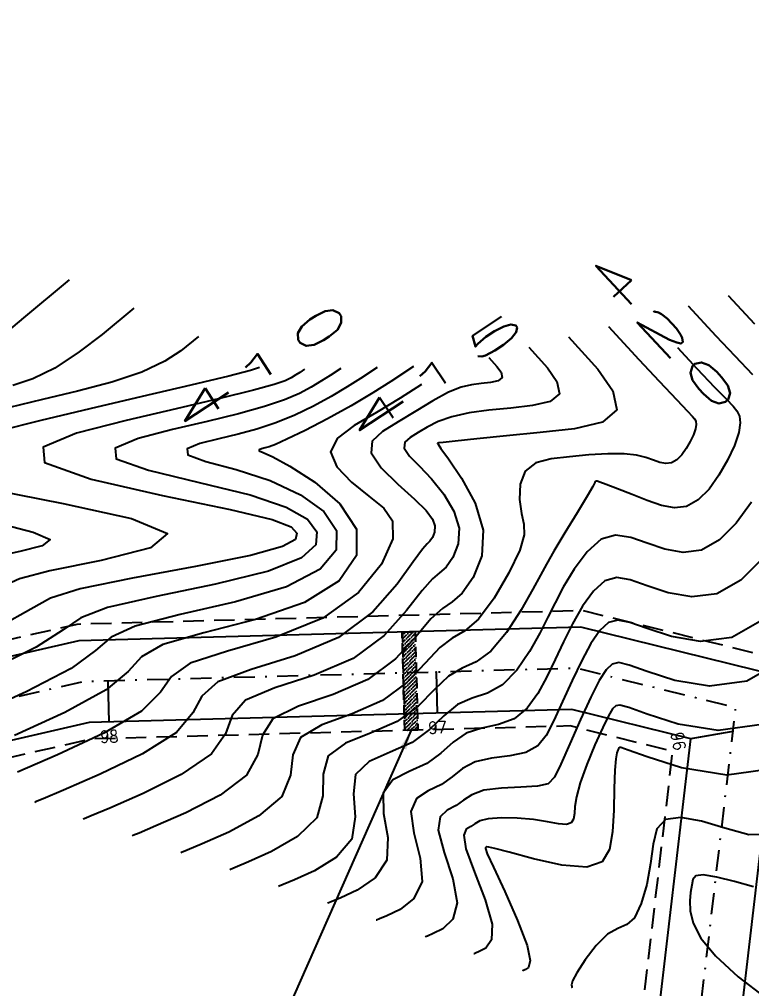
# Model space of a CAD drawing. Header units: millimetres. Extents: x 276147 to 291056, y 9594849 to 9609891.
# Drawn here: x 285196 to 285240.5, y 9596525.6 to 9596584.6 of the extents above; entities that cross this region are included whole.
import ezdxf
from ezdxf.enums import TextEntityAlignment as Align

# ---------------------------------------------------------------- set-up
doc = ezdxf.new("R2010")
doc.units = ezdxf.units.MM
doc.header["$LTSCALE"] = 10
for name, pattern in [('CONTINUO', [0]), ('DASHDOTX2', [50.8, 25.4, -12.7, 0, -12.7]), ('HIDDEN', [0.375, 0.25, -0.125])]:
    doc.linetypes.add(name, pattern=pattern)
for name, color, linetype in [('Curvas mestras', 30, 'Continuous'), ('Curvas simples', 9, 'Continuous'), ('Curvas texto', 2, 'Continuous'), ('TG', 7, 'CONTINUO'), ('Top_malha_coord', 8, 'Continuous')]:
    doc.layers.add(name, color=color, linetype=linetype)
doc.styles.add('r80', font='romans.shx')
doc.styles.add('ROMAND', font='romand', dxfattribs={"height": 0.2})
doc.styles.add('SIMPLEX', font='simplex', dxfattribs={"height": 0.2})
doc.dimstyles.new('cadnorma_dim1', dxfattribs={"dimscale": 0, "dimtxt": 2, "dimasz": 1.199999999999999, "dimexe": 1, "dimexo": 2.5, "dimgap": 0.6, "dimtad": 1, "dimzin": 4, "dimdsep": 46, "dimtxsty": 'r80', "dimblk": 'ARCHTICK', "dimblk1": 'ARCHTICK', "dimblk2": 'ARCHTICK', "dimcen": -1, "dimdle": 1, "dimclrd": 1, "dimclre": 1, "dimclrt": 2, "dimaunit": 1, "dimazin": 0, "dimtfac": 1, "dimtix": 1, "dimtmove": 2, "dimatfit": 0, "dimfxl": 1, "dimarcsym": 0})

# ---------------------------------------------------------------- blocks, each defined once
blk = doc.blocks.new('_ArchTick')
at = {"color": 0, "linetype": 'ByBlock', "const_width": 0.15}
blk.add_lwpolyline([(-0.5, -0.5), (0.5, 0.5)], dxfattribs=at)

msp = doc.modelspace()

# ---------------------------------------------------------------- hatches: boundary and pattern name
at = {"layer": 'Top_malha_coord'}
h = msp.add_hatch(dxfattribs=at)
h.set_pattern_fill('ANSI36', scale=0.05)
h.set_pattern_definition([(45, (0, 0), (0.08418990113502337, 0.3086963041617522), [0.396875, -0.079375, 0, -0.079375])])
h.paths.add_polyline_path([(285220.2219316576, 9596541.358451014), (285219.4222270112, 9596541.336714443), (285219.2592027239, 9596547.334499292), (285220.0589073703, 9596547.356235866)])

# ---------------------------------------------------------------- linework, layer by layer
at = {"color": 8, "linetype": 'HIDDEN', "ltscale": 0.5, "elevation": 160.1796621240507, "flags": 128}
for points in [[(285284.4066639607, 9596526.482070172), (285270.5826698519, 9596522.259217547), (285252.1874144828, 9596516.639969464), (285244.6637616719, 9596517.652206672), (285240.8799137478, 9596523.684238628), (285243.4126827257, 9596545.38090043), (285230.2537774265, 9596548.6337094), (285199.4507043695, 9596547.796458796), (285180.1765932365, 9596543.374876408), (285162.1225250977, 9596545.187320657), (285157.7266263914, 9596549.70200622), (285161.5581282348, 9596557.913740786), (285153.2551091654, 9596579.718767166), (285130.9623938378, 9596584.62452904), (285110.0950859511, 9596578.108072596), (285097.2086925445, 9596562.038380977), (285064.8856910209, 9596538.509236362), (285052.1738307181, 9596523.014541393), (285036.6182420748, 9596511.097859764), (285028.5252062663, 9596504.898021668), (285022.1250464947, 9596498.753929328), (285006.5727289441, 9596498.09449322)], [(285284.4066639615, 9596519.162755683), (285272.627692194, 9596515.564601533), (285252.7697705843, 9596509.498548863), (285240.4778465066, 9596511.152312424), (285233.6416384185, 9596522.050273048), (285235.7446760184, 9596540.065692516), (285229.4952845325, 9596541.610507693), (285200.3370794597, 9596540.817965832), (285180.6212545474, 9596536.295051988), (285158.8861235605, 9596538.477037383), (285149.3394452614, 9596548.281687943), (285153.9625866556, 9596558.190076753), (285148.0586175055, 9596573.694822913), (285131.2740132702, 9596577.388463207), (285114.2201054307, 9596572.0628578), (285102.0845496327, 9596556.929481603), (285069.7294436952, 9596533.37696696), (285057.0727241201, 9596517.949483927), (285040.8751770524, 9596505.54101672), (285033.0916450059, 9596499.578280406), (285025.0644761262, 9596491.872274842), (285006.5727289441, 9596491.088203546)]]:
    msp.add_lwpolyline(points, dxfattribs=at)
at = {"linetype": 'Continuous'}
for p in [(285221.3263911263, 9596544.8897637, 160.1796621240507), (285221.3263911263, 9596544.8897637, 160.1796621240507), (285201.3337751293, 9596544.346349416, 160.1796621240507), (285201.3337751293, 9596544.346349416, 160.1796621240507), (285239.4102689857, 9596541.280629087, 160.1796621240507), (285239.4102689857, 9596541.280629087, 160.1796621240507)]:
    msp.add_point(p, dxfattribs=at)
at = {"layer": 'Curvas mestras', "linetype": 'CONTINUO'}
for points in [[(285236.0292605212, 9596564.648010103, -36.36650743675682), (285237.2209882819, 9596563.373249523, -36.3008127336766), (285238.2970703724, 9596562.23803364, -36.24201217476775), (285239.0134715252, 9596561.504564242, -36.2035964773645), (285239.4233977218, 9596561.082416268, -36.1815344799802), (285239.6543650039, 9596560.793006944, -36.16741452409451), (285239.8049966307, 9596560.477619404, -36.15405591568242), (285239.8583457, 9596560.056986444, -36.13920134314368), (285239.7685735196, 9596559.471703757, -36.12182434167744), (285239.5038272451, 9596558.689594023, -36.1015098973553), (285239.0881984223, 9596557.787388813, -36.08028881318432), (285238.5597684459, 9596556.869047647, -36.0608032952555), (285237.9530091571, 9596556.035417788, -36.04566602050591), (285237.2879682061, 9596555.374907352, -36.03737159483399), (285236.5810866906, 9596554.972813183, -36.03838506733564), (285235.8421144824, 9596554.883816704, -36.05030257158478), (285235.0540345654, 9596555.040146686, -36.07124491352852), (285234.1931396917, 9596555.343414476, -36.09846389796849), (285233.2638998444, 9596555.701163948, -36.12884011372489), (285232.3834979216, 9596556.044665016, -36.15776907329246), (285231.6972980398, 9596556.311116096, -36.18027486183246), (285231.3076745526, 9596556.455955064, -36.19284220909731), (285231.1450547505, 9596556.507575592, -36.19779811703165), (285231.0968821545, 9596556.512609804, -36.19893007891051), (285231.0697915082, 9596556.50915914, -36.19936081082824), (285231.0472004184, 9596556.501198327, -36.19955342812728), (285231.0317217108, 9596556.484170418, -36.19930615593012), (285231.0067157693, 9596556.42644224, -36.19791642765313), (285230.8785321764, 9596556.188059807, -36.19267800906937), (285230.5342700724, 9596555.601992916, -36.18038383402427), (285229.9138863362, 9596554.581342813, -36.15939160916287), (285229.1687828313, 9596553.359749464, -36.13431827418071), (285228.5032201676, 9596552.250988288, -36.11134565199291), (285228.0548533765, 9596551.464922028, -36.09458747811414), (285227.6949131744, 9596550.79576284, -36.07988517821332), (285227.2280217068, 9596549.93381322, -36.06101224894201), (285226.5121630252, 9596548.682990367, -36.03439404794745), (285225.6187518256, 9596547.301674372, -36.00706384927297), (285224.6725617061, 9596546.16185805, -35.98870678301), (285223.7734000109, 9596545.51478961, -35.98555247785089), (285222.9212020494, 9596545.128730914, -35.9900084359947), (285222.0909368618, 9596544.651193237, -35.99102646243091), (285221.2386844222, 9596543.831141395, -35.98126205042035), (285220.2449814045, 9596542.823341364, -35.96818476248563), (285218.9714754187, 9596541.88401365, -35.96296788224981), (285217.3785623127, 9596541.185955493, -35.97206877651888), (285215.8216309341, 9596540.568290973, -35.98308179722199), (285214.75481538, 9596539.78672491, -35.97888557045053), (285214.4482248136, 9596538.671507336, -35.94849552437928), (285214.4358596926, 9596537.351078244, -35.90547477107293), (285214.0676945507, 9596536.02842585, -35.86952334313219), (285212.8999828332, 9596534.879235543, -35.85530583376794), (285211.3141066645, 9596533.969994344, -35.85734524248664), (285209.8977280821, 9596533.339886434, -35.86512910949796), (285209.098502531, 9596533.003883047, -35.87016197750609), (285208.8040510633, 9596532.880091643, -35.87201616863286), (285208.7619871407, 9596532.862407723, -35.87228106028897)], [(285210.578462744, 9596563.441043494, -46.84522615643482), (285210.0210511699, 9596563.253206892, -46.85026020984196), (285208.7008045421, 9596562.903383864, -46.86529898238632), (285206.3954664437, 9596562.354408504, -46.89358607135045), (285203.4263999365, 9596561.66717661, -46.93066605602189), (285200.2508691997, 9596560.92709866, -46.97015881156812), (285197.2695500503, 9596560.210736897, -47.00653019788705), (285194.6567508596, 9596559.55926261, -47.03763035803831)], [(285220.4412187651, 9596562.403496033, -41.60955556927047), (285219.142719338, 9596561.5692172, -41.6082827296018), (285217.7121529372, 9596560.695841022, -41.60837977143501), (285216.3515754671, 9596559.89387718, -41.60941198598857), (285215.3245327546, 9596559.122491883, -41.60475098821598), (285214.9099421136, 9596558.303017743, -41.58622006766063), (285215.2798228262, 9596557.387410544, -41.54879182661216), (285216.1785960452, 9596556.450117728, -41.50003620635515), (285217.2437848894, 9596555.596208906, -41.45067242780032), (285218.1453512056, 9596554.87223848, -41.40885107309123), (285218.6830157045, 9596554.090680923, -41.37244746580518), (285218.6889338173, 9596553.005492501, -41.33676827288264), (285218.0170584461, 9596551.470660454, -41.29996050972522), (285216.6085143334, 9596549.74027996, -41.27153242475151), (285214.4262216979, 9596548.168480176, -41.26383275314265), (285211.5626345554, 9596547.016434364, -41.28356396380377), (285208.6283541244, 9596546.1735002, -41.31484348032654), (285206.3635164388, 9596545.436087452, -41.33614270141379), (285205.2266921698, 9596544.626406973, -41.33243052262378), (285204.5501915771, 9596543.669890856, -41.3146663622142), (285203.3847575661, 9596542.517775288, -41.30030727354141), (285201.0911594316, 9596541.173235064, -41.30228894020229), (285198.2702800322, 9596539.847199446, -41.31546140458931), (285195.833026616, 9596538.802535327, -41.33015334730997)], [(285194.38506509, 9596555.97985236, -46.92579084532598), (285198.6241740746, 9596555.1469332, -46.81340293309449), (285202.7783138389, 9596554.2416234, -46.70034849785998), (285204.9664622276, 9596553.32490828, -46.6263848092317), (285203.933125106, 9596552.455699796, -46.61864460762854), (285200.9249244326, 9596551.684622396, -46.65376263289043), (285197.8140091953, 9596551.060231157, -46.69574924648304), (285195.9582834389, 9596550.57383532, -46.71706166609918), (285194.6586644513, 9596549.98776981, -46.72394496950118)], [(285241.1784921482, 9596541.69140662, -30.50719152573993), (285238.5105941911, 9596541.334773408, -30.54905932364318), (285236.0706437945, 9596541.723855166, -30.61078763249361), (285234.1806337676, 9596542.331703547, -30.66864540366487), (285233.0606268869, 9596542.729154184, -30.70415195900978), (285232.5229538072, 9596542.878181543, -30.71982844042623), (285232.2780141503, 9596542.838544052, -30.72344638060577), (285232.0760069272, 9596542.645337468, -30.72117022800057), (285231.8263446829, 9596542.235001873, -30.71273561045791), (285231.4782383464, 9596541.519312657, -30.69627102624191), (285231.0094775391, 9596540.464977913, -30.67113137882234), (285230.512168665, 9596539.258443383, -30.64157737893083), (285230.1069958255, 9596538.141089508, -30.61309622772069), (285229.8815011832, 9596537.300151274, -30.59006611935592), (285229.7906612012, 9596536.706305956, -30.57242996463583), (285229.7563113976, 9596536.276083393, -30.5590215821544), (285229.7027337466, 9596535.943956733, -30.54921366300232), (285229.5639909903, 9596535.71615138, -30.54453380361929), (285229.2765923192, 9596535.616833063, -30.54704837515283), (285228.7908747171, 9596535.654578596, -30.55803534495908), (285228.112480325, 9596535.775601232, -30.5756189239587), (285227.2608810883, 9596535.910530308, -30.5971350426812), (285226.2795896426, 9596535.999619668, -30.61975243276947), (285225.3083024102, 9596536.02163704, -30.63997112956395), (285224.5107605086, 9596535.964977654, -30.65412398709714), (285224.0004809427, 9596535.828235613, -30.65988624325519), (285223.690094251, 9596535.65079362, -30.66030224234828), (285223.4420078577, 9596535.482233262, -30.65975869251679), (285223.1723512489, 9596535.32071836, -30.65987900583105), (285223.0121401412, 9596534.958736723, -30.65123328813616), (285223.1461153187, 9596534.137361364, -30.62162838663471), (285223.669757455, 9596532.716606703, -30.56456049330563), (285224.3215288081, 9596531.032265628, -30.49628315985001), (285224.7506315336, 9596529.539075416, -30.43873938001025), (285224.708806235, 9596528.585236028, -30.4083227273918), (285224.3579332946, 9596528.092788247, -30.39922904767127), (285223.962430548, 9596527.877237543, -30.40010485148787), (285223.730433964, 9596527.779703233, -30.40156576476557), (285223.6449610664, 9596527.743769962, -30.40210401915511), (285223.6327505082, 9596527.738636207, -30.40218090157987)]]:
    msp.add_polyline3d(points, dxfattribs=at)
at = {"layer": 'Curvas simples', "linetype": 'CONTINUO'}
for points in [[(285198.9813506637, 9596568.769653017, -50.2548485195407), (285196.1961682093, 9596566.457159244, -50.23497930224085), (285194.3698178959, 9596564.940770116, -50.22195033830621)], [(285239.1117951396, 9596567.810664507, -34.40679032969319), (285240.7161850706, 9596566.085316552, -34.31804678143499)], [(285236.6852317846, 9596567.182188684, -35.43564380475118), (285238.3727232957, 9596565.366663327, -35.34227709905508), (285239.5265421265, 9596564.137457084, -35.2788361279786), (285240.6045170681, 9596563.013034256, -35.22035124894728)], [(285202.9212255325, 9596567.041938724, -49.11840778312444), (285200.990274706, 9596565.451781653, -49.1050612340009), (285199.5869099626, 9596564.378239693, -49.0980530351776), (285198.1119008012, 9596563.4023419, -49.09568268523115), (285196.7651139815, 9596562.739158787, -49.10098575937126), (285195.5623515568, 9596562.333168456, -49.111825664379)], [(285231.8321030772, 9596565.925238032, -37.49335082780135), (285233.6857987462, 9596563.92935688, -37.39073775437692), (285234.9154344349, 9596562.609040968, -37.32278930683651), (285235.9896226771, 9596561.463033024, -37.26367312072807), (285236.6427705831, 9596560.777091473, -37.22808457605106), (285236.9504801201, 9596560.454573948, -37.21133921012779), (285237.0736527199, 9596560.303236917, -37.20390755196831), (285237.1428611454, 9596560.158330075, -37.19776985796898), (285237.1673734738, 9596559.96506612, -37.19094476694272), (285237.1261271195, 9596559.69615199, -37.18296071755731), (285237.0044864528, 9596559.336804172, -37.17362706028189), (285236.8135216689, 9596558.922277236, -37.16387682917093), (285236.5707299242, 9596558.500337297, -37.15492403492362), (285236.2919483586, 9596558.117318008, -37.14796907096434), (285235.9863890839, 9596557.813840216, -37.14415811610206), (285235.6616061985, 9596557.629094297, -37.1446237571331), (285235.3220775361, 9596557.588204324, -37.1500993948689), (285234.95998687, 9596557.660031043, -37.15972153117446), (285234.5644407112, 9596557.799369892, -37.17222753507349), (285234.1139941652, 9596557.961651687, -37.18658740070214), (285233.5449927236, 9596558.104848772, -37.20270170297272), (285232.7832334683, 9596558.18756686, -37.22070351670528), (285231.7860077846, 9596558.181076018, -37.24050870912879), (285230.6365972605, 9596558.107299684, -37.26116392670929), (285229.4497797764, 9596558.000821624, -37.28149843765686), (285228.3381650665, 9596557.870309113, -37.29953577779496), (285227.4056862778, 9596557.620765334, -37.31007669880319), (285226.7541093997, 9596557.131272964, -37.30711606915838), (285226.4492197422, 9596556.337435907, -37.28722315528694), (285226.4128878749, 9596555.400935037, -37.25726439329128), (285226.5310076839, 9596554.53997145, -37.22668050435868), (285226.6807734811, 9596553.888335928, -37.20232081084077), (285226.7045913102, 9596553.242191983, -37.18066929667521), (285226.4361706473, 9596552.313295817, -37.15561858514821), (285225.7718942979, 9596550.930990553, -37.12365641243787), (285224.8588344107, 9596549.394976167, -37.09165134219484), (285223.9067404655, 9596548.122540582, -37.06906700381342), (285223.074934339, 9596547.395064963, -37.06192577923912), (285222.3210304972, 9596546.950305546, -37.06248506632664), (285221.5522187998, 9596546.390110813, -37.05956092287352), (285220.6701021233, 9596545.432218732, -37.04587912468969), (285219.5539303867, 9596544.257913284, -37.02980402859657), (285218.0773685312, 9596543.164369928, -37.02360973480653), (285216.2198045266, 9596542.35900352, -37.03450675026079), (285214.3835284943, 9596541.690202428, -37.04945153076233), (285213.0765555914, 9596540.91659742, -37.05033699664318), (285212.6039180843, 9596539.862487065, -37.02528252152524), (285212.4587266704, 9596538.614841163, -36.98731309026744), (285211.9311071528, 9596537.326295337, -36.95568011610567), (285210.5382181516, 9596536.138035048, -36.94470244194645), (285208.7053415374, 9596535.145435167, -36.94896846430174), (285207.0847879894, 9596534.432416413, -36.95813395952837), (285206.1721166422, 9596534.048718013, -36.96388117936704), (285205.8358694635, 9596533.907356182, -36.96599859706157), (285205.7878338665, 9596533.887161633, -36.96630109098304)], [(285206.8611004034, 9596565.314225428, -47.98196707942088), (285205.7843692259, 9596564.44641307, -47.97514370144607), (285204.8039810663, 9596563.815723293, -47.97415661249806), (285203.4063531727, 9596563.152863383, -47.98049084006606), (285201.580289713, 9596562.546783647, -47.99728592540168), (285199.4943762464, 9596562.00017253, -48.02124585010142), (285197.3621359275, 9596561.494150538, -48.04746578019376), (285195.3478134655, 9596561.007997913, -48.07196977329704)], [(285229.4055387225, 9596565.296762213, -38.5222043230574), (285231.1891122605, 9596563.32776446, -38.42187979045821), (285232.0971321043, 9596562.013359498, -38.36058101951176), (285232.3309718558, 9596560.848272987, -38.31770845324763), (285231.4601496776, 9596560.10759694, -38.31091785742001), (285229.7575428417, 9596559.708279463, -38.33201009125014), (285227.6718701646, 9596559.477739153, -38.36632246474301), (285225.6107050316, 9596559.276052276, -38.40108837835987), (285223.8170461632, 9596559.093948707, -38.43112620614966), (285222.4927498511, 9596558.954816967, -38.45315038514354), (285221.7688000282, 9596558.8745436, -38.46505218287029), (285221.4927111308, 9596558.83898224, -38.46942897009693), (285221.4411252388, 9596558.826485548, -38.47005498115004), (285221.4284367015, 9596558.818752987, -38.47005629815658), (285221.4200329984, 9596558.810888302, -38.46996727373016), (285221.4190508917, 9596558.80134704, -38.46967433191868), (285221.4505725802, 9596558.755998325, -38.46755555268874), (285221.6274660191, 9596558.510369433, -38.45595568741237), (285222.0845446007, 9596557.867401196, -38.4257111430311), (285222.8721289458, 9596556.702043895, -38.37171406679818), (285223.7025666003, 9596555.177288555, -38.30507970458393), (285224.2037143331, 9596553.52813264, -38.24097890426902), (285224.1112985516, 9596551.97170001, -38.1918314859181), (285223.5925301926, 9596550.653606104, -38.15905257998065), (285222.9224938232, 9596549.701588728, -38.1413060781456), (285222.3117492891, 9596549.162263397, -38.13589282749717), (285221.7127695222, 9596548.757745316, -38.13466089681288), (285221.0135017399, 9596548.12902938, -38.12809539583078), (285220.1015198243, 9596547.033296067, -38.11049619884261), (285218.862880369, 9596545.692485204, -38.09142327456766), (285217.1832626442, 9596544.444726208, -38.08425156722342), (285215.0610467387, 9596543.532050548, -38.09694469134821), (285212.9454270521, 9596542.81211288, -38.11582121145011), (285211.3982958033, 9596542.046469927, -38.12178842289404), (285210.759612355, 9596541.053466788, -38.10206949847316), (285210.4815926462, 9596539.87860309, -38.06915139694729), (285209.7945197574, 9596538.624165827, -38.04183692179186), (285208.1764534731, 9596537.396835553, -38.03409908277946), (285206.0965754109, 9596536.320875993, -38.04059170637311), (285204.2718478943, 9596535.524945393, -38.05113877690428), (285203.2457307557, 9596535.093553977, -38.05760041376607), (285202.8676878636, 9596534.934620718, -38.05998102537387), (285202.8136815923, 9596534.911915537, -38.06032110165371)], [(285226.9789743673, 9596564.668286387, -39.55105781819702), (285228.1139763455, 9596563.415287452, -39.48721490907747), (285228.6918065207, 9596562.578848753, -39.44820663993278), (285228.8406136347, 9596561.837429788, -39.42092408888539), (285228.2864537018, 9596561.366090126, -39.41660279596954), (285227.2029764439, 9596561.111979363, -39.43002514217779), (285225.8757310124, 9596560.965271624, -39.45186026350393), (285224.553339853, 9596560.829790734, -39.47396583351338), (285223.3367385849, 9596560.663959393, -39.492953271631), (285222.2899371205, 9596560.43985002, -39.50662251482981), (285221.4557146796, 9596560.141967047, -39.5136070585836), (285220.7919206972, 9596559.804534987, -39.51587451409114), (285220.2351729147, 9596559.474210367, -39.51622607183208), (285219.752537906, 9596559.180076953, -39.51627586575022), (285219.43288059, 9596558.88093652, -39.512890039387), (285219.3955157244, 9596558.518021073, -39.50174775803725), (285219.7182956895, 9596558.039547527, -39.47958937237536), (285220.313216365, 9596557.421677407, -39.447400280475), (285221.0508122583, 9596556.647559123, -39.40722711078388), (285221.7982515144, 9596555.716582073, -39.36171626558325), (285222.4092498406, 9596554.693105554, -39.31591317543325), (285222.7341565896, 9596553.657732837, -39.27546314269103), (285222.6767469387, 9596552.690858584, -39.24493218594262), (285222.3544823656, 9596551.872042047, -39.22456949946036), (285221.9382471832, 9596551.280637877, -39.21354518519047), (285221.5485652386, 9596550.929461828, -39.20985985567359), (285221.1045075497, 9596550.56518608, -39.20683678003525), (285220.4747846777, 9596549.867946956, -39.19662983636636), (285219.5329375256, 9596548.634373408, -39.17511327317015), (285218.1718293515, 9596547.12705713, -39.15304254073681), (285216.2891557544, 9596545.725081487, -39.14489338706743), (285213.9022899525, 9596544.705098568, -39.15938264495025), (285211.5073246121, 9596543.934024332, -39.18219094499045), (285209.7200360152, 9596543.176342433, -39.19323984902849), (285208.9153056283, 9596542.24444752, -39.17885652833184), (285208.5044586243, 9596541.142366014, -39.15098973628164), (285207.6579323595, 9596539.922035316, -39.12799369482354), (285205.8146887918, 9596538.65563506, -39.12349569101615), (285203.4878102861, 9596537.496317808, -39.13221496090091), (285201.4589068017, 9596536.617475374, -39.14414364713275), (285200.3193448692, 9596536.13838994, -39.15131964828152), (285199.8995052638, 9596535.961885257, -39.15396347388423), (285199.8395283179, 9596535.936669445, -39.15434113234778)], [(285224.5524100127, 9596564.039810564, -40.57991131339486), (285225.0388394327, 9596563.50281145, -40.55255008066569), (285225.2864809349, 9596563.144337008, -40.53583222764109), (285225.3502554138, 9596562.826586597, -40.52413972446493), (285225.1127587292, 9596562.62458431, -40.52228774720833), (285224.6484110461, 9596562.51567927, -40.52804017296558), (285224.0795908624, 9596562.452805096, -40.53739811523382), (285223.4959746721, 9596562.383528188, -40.54684325601238), (285222.8564300047, 9596562.233969076, -40.55478032459769), (285222.0871243874, 9596561.92488207, -40.56009461174517), (285221.1426293308, 9596561.409390492, -40.5621619342387), (285220.0911312628, 9596560.770087734, -40.56232003800369), (285219.0292205902, 9596560.121935183, -40.56239716251411), (285218.07663911, 9596559.541400924, -40.56249543334388), (285217.4457281838, 9596558.95098574, -40.55581283793117), (285217.3719815576, 9596558.234695103, -40.533821164016), (285217.9860187989, 9596557.323096735, -40.4916231922948), (285218.998966711, 9596556.332985384, -40.43884487353762), (285220.0170789164, 9596555.427717052, -40.38874309861831), (285220.7243740804, 9596554.731119256, -40.35171843159743), (285221.1159320808, 9596554.208922552, -40.32674666636422), (285221.2645998482, 9596553.787334027, -40.30994739356947), (285221.2421963257, 9596553.410017148, -40.29803286576907), (285221.1164335411, 9596553.090478988, -40.2900864716762), (285220.9540005427, 9596552.85968702, -40.28578429217714), (285220.7853801882, 9596552.696660252, -40.28382690393164), (285220.496246575, 9596552.372625856, -40.27901261057968), (285219.9360676155, 9596551.606864523, -40.26516427666911), (285218.9643552265, 9596550.235450745, -40.23973034743948), (285217.4807793334, 9596548.561629053, -40.2146617867661), (285215.3950488673, 9596547.005437767, -40.20553523956595), (285212.7435321646, 9596545.878145596, -40.22182058597945), (285210.06922317, 9596545.05593478, -40.24856062567822), (285208.0417762272, 9596544.306214947, -40.26469127527935), (285207.070998899, 9596543.435427247, -40.25564352547782), (285206.5273256019, 9596542.406128934, -40.23282805553436), (285205.5213449638, 9596541.219905803, -40.21415050056794), (285203.4529241129, 9596539.91443556, -40.21289233184915), (285200.879045159, 9596538.671758628, -40.22383818271601), (285198.645966709, 9596537.710005352, -40.23714849727958), (285197.3929579827, 9596537.183225904, -40.24503890299501), (285196.9313236613, 9596536.989148796, -40.24794586960024), (285196.8653760458, 9596536.961424347, -40.24836117573113)], [(285217.7521616452, 9596563.438455213, -43.69892521589328), (285216.7281265057, 9596562.761687336, -43.69730435104838), (285215.9176350023, 9596562.248060727, -43.69674285527117), (285214.9428116331, 9596561.667809667, -43.69729688061897), (285213.8649376014, 9596561.081450928, -43.69971936000776), (285212.7276805093, 9596560.531908253, -43.70454029072107), (285211.5703025603, 9596560.057708133, -43.71223400925782), (285210.4218434085, 9596559.683432667, -43.7230231135295), (285209.2704625184, 9596559.377894407, -43.73612330769218), (285208.0940998125, 9596559.09596449, -43.75049859509135), (285206.9452168232, 9596558.799153367, -43.76383462603236), (285206.1743675418, 9596558.47553272, -43.76870364902106), (285206.2066305763, 9596558.1198165, -43.75639959683439), (285207.3132694765, 9596557.717379976, -43.72099800288242), (285209.1502895458, 9596557.216241594, -43.66770069577296), (285211.2198860336, 9596556.55508409, -43.6044911017784), (285213.0769537048, 9596555.691865401, -43.53892640603272), (285214.4871863782, 9596554.661642287, -43.47685874279386), (285215.2689803944, 9596553.518749712, -43.42371404278354), (285215.2479610399, 9596552.321968123, -43.38491879953335), (285214.2786743923, 9596551.147864897, -43.36590182038753), (285212.2228934754, 9596550.077451903, -43.37209248277622), (285209.1221221796, 9596549.169420097, -43.40458089115828), (285205.7367748928, 9596548.393183814, -43.44710054844881), (285203.0069958648, 9596547.695833476, -43.47904560665165), (285201.5380797136, 9596547.008367427, -43.48600452948858), (285200.5959245307, 9596546.197415704, -43.47834298803036), (285199.1115827724, 9596545.113515263, -43.47262085220108), (285196.3676300711, 9596543.690835072, -43.48108218915558), (285193.0527487808, 9596542.198082088, -43.49870790107207)], [(285215.5386837105, 9596563.380677776, -44.74220244332946), (285214.8777819193, 9596562.943898913, -44.74115636004397), (285214.3546986793, 9596562.612409376, -44.74079397690047), (285213.7255561429, 9596562.237920912, -44.74115155750451), (285213.0055267698, 9596561.854013113, -44.74302490139644), (285212.1008880472, 9596561.461002197, -44.74830571698521), (285210.8906934704, 9596561.050888553, -44.75915969549942), (285209.2931070133, 9596560.616229577, -44.77698569357425), (285207.3827265695, 9596560.151813785, -44.80011548971788), (285205.2732575187, 9596559.652988713, -44.82611415374821), (285203.1880393767, 9596559.11427621, -44.85031894934627), (285201.7889522387, 9596558.52690644, -44.8591561955659), (285201.8475093375, 9596557.88128388, -44.83682442505641), (285203.8212130047, 9596557.17435086, -44.77403973150329), (285206.9115189867, 9596556.429209072, -44.68758877369373), (285210.0058701326, 9596555.675500067, -44.60077587698151), (285212.2092375258, 9596554.934629483, -44.53226891465282), (285213.4966931979, 9596554.19506634, -44.48219042320533), (285214.0608324241, 9596553.437047752, -44.44602671873553), (285214.0121022605, 9596552.647376288, -44.42112826837956), (285213.1323399123, 9596551.839126343, -44.41230281357684), (285211.1212293616, 9596551.031936763, -44.42622231479299), (285207.9018659944, 9596550.245913964, -44.46508938746092), (285204.2909857769, 9596549.503025623, -44.51322907246913), (285201.3287360767, 9596548.825705985, -44.55049703290251), (285199.6937729845, 9596548.199347153, -44.56279152663455), (285198.6187905085, 9596547.461178627, -44.56018132736471), (285196.9749953769, 9596546.411385747, -44.55877765788728), (285194.0058653923, 9596544.949635576, -44.57047883004679)], [(285213.3252057758, 9596563.32290034, -45.78547967076565), (285213.0274363331, 9596563.12611049, -45.78500838912122), (285212.7917613565, 9596562.976758027, -45.78484511878605), (285212.5083016528, 9596562.808032157, -45.7850062143666), (285212.1461169402, 9596562.626576297, -45.78633045524157), (285211.4740945877, 9596562.390097143, -45.79207119604371), (285210.2110843834, 9596562.044069968, -45.8060854143955), (285208.1643716179, 9596561.549026484, -45.83094825353737), (285205.4949906188, 9596560.925732167, -45.86410763897265), (285202.4524152228, 9596560.210011933, -45.90172967957596), (285199.4308619328, 9596559.429400047, -45.9368033053729), (285197.4035369357, 9596558.578280156, -45.94960874216894), (285197.4883880961, 9596557.64275026, -45.91724922056573), (285200.3291575327, 9596556.631321736, -45.82708143998433), (285204.67274843, 9596555.64217755, -45.70747688438541), (285208.7918552319, 9596554.795916047, -45.59706063192834), (285211.3415223442, 9596554.177392563, -45.52561137036218), (285212.5062000175, 9596553.728490388, -45.48752210361681), (285212.8526854539, 9596553.355345787, -45.46833937454765), (285212.7762444819, 9596552.972784454, -45.45733771708593), (285211.9860054318, 9596552.530387793, -45.45870380682436), (285210.0195652506, 9596551.986422626, -45.48035217963888), (285206.6816098064, 9596551.322406832, -45.52559785116727), (285202.8451966588, 9596550.612866428, -45.57935756383495), (285199.6504762881, 9596549.955578493, -45.62194845909515), (285197.8494662576, 9596549.39032788, -45.63957855649323), (285196.6416574859, 9596548.724941544, -45.64201964667564), (285194.838407979, 9596547.709255237, -45.64493443091897)], [(285219.9656395799, 9596563.496232647, -42.65564798845708), (285218.5784720921, 9596562.579475762, -42.65345232197114), (285217.480572325, 9596561.883712078, -42.6526917134438), (285216.1600661237, 9596561.097698424, -42.65344222381509), (285214.7243484332, 9596560.308888737, -42.65641381861906), (285213.3544739709, 9596559.602814302, -42.66077484431707), (285212.2499116478, 9596559.064526707, -42.66530829036173), (285211.5505788013, 9596558.750634756, -42.66906052085368), (285211.1581974698, 9596558.603976026, -42.67213117851907), (285210.9149421084, 9596558.538941266, -42.6748830692054), (285210.7023932679, 9596558.484029537, -42.67735029020378), (285210.5597838446, 9596558.424159, -42.67825108227817), (285210.5657518176, 9596558.35835012, -42.67597480132508), (285210.8053249464, 9596558.260408096, -42.66795626163047), (285211.3890601048, 9596558.003274117, -42.64781261773578), (285212.4339019368, 9596557.43466911, -42.60820635940446), (285213.944668884, 9596556.44910132, -42.54558391755245), (285215.4776795589, 9596555.128218237, -42.47152706226597), (285216.4771273651, 9596553.60045168, -42.40140138702964), (285216.4838198189, 9596551.99655996, -42.34870933080356), (285215.4250078733, 9596550.45660345, -42.31950084733807), (285213.3245575869, 9596549.122966038, -42.31796261787212), (285210.3423783675, 9596548.092927232, -42.34407242739371), (285207.1825640088, 9596547.28334201, -42.38097202437029), (285204.6852556505, 9596546.565959966, -42.40759414774629), (285203.3823854428, 9596545.817387696, -42.40921755242425), (285202.5730585552, 9596544.933653777, -42.3965046813505), (285201.2481701703, 9596543.815645777, -42.3864640792276), (285198.7293947526, 9596542.432035564, -42.39168558091887), (285195.6615139077, 9596541.022641266, -42.40708467925697)], [(285240.5488069675, 9596555.237758003, -34.96668255552914), (285239.6140699553, 9596553.953517567, -34.94336297004748), (285238.589547328, 9596552.935974495, -34.93058507362412), (285237.5005681828, 9596552.316532072, -34.93214635751474), (285236.3755363345, 9596552.174117448, -34.95006300895739), (285235.2551604882, 9596552.377760202, -34.9792261059888), (285234.1832260681, 9596552.744014768, -35.01274541494467), (285233.1918750339, 9596553.089096313, -35.04395331089881), (285232.2666834966, 9596553.227865927, -35.06707254078037), (285231.3815840979, 9596552.974843437, -35.07654839442376), (285230.5243655507, 9596552.220201008, -35.06902706229857), (285229.7382418316, 9596551.156712117, -35.04995805376939), (285229.0802809811, 9596550.052799584, -35.0269917205701), (285228.5782353676, 9596549.10607027, -35.00604632650766), (285228.1425686633, 9596548.230863288, -34.9861121758263), (285227.6544288619, 9596547.270698797, -34.96444738676337), (285227.0207827779, 9596546.13539919, -34.93996445033963), (285226.2518764789, 9596544.999982793, -34.91819284375788), (285225.3837768443, 9596544.105766173, -34.90631624593198), (285224.4556868392, 9596543.606245518, -34.9085776092511), (285223.5193517453, 9596543.303622562, -34.9174565956605), (285222.6296539217, 9596542.912274664, -34.92249198924083), (285221.8072667213, 9596542.230064064, -34.91664497615102), (285220.9360314247, 9596541.388770444, -34.90656554916905), (285219.8655823058, 9596540.603657372, -34.90232602969309), (285218.5373201008, 9596540.012908468, -34.90963083548968), (285217.2597323766, 9596539.446380524, -34.9167121165342), (285216.433075168, 9596538.656852402, -34.90743414425788), (285216.2925315404, 9596537.48052661, -34.87170849452059), (285216.4129937147, 9596536.087315317, -34.82363643168037), (285216.2042819465, 9596534.730555363, -34.78336653738779), (285215.2617475145, 9596533.62043604, -34.76590922553123), (285213.9228717888, 9596532.794552524, -34.76572198784243), (285212.7106691746, 9596532.24735646, -34.77212423926949), (285212.0248894177, 9596531.959047085, -34.77644272285079), (285211.7722336635, 9596531.852827108, -34.7780337201225), (285211.7361394128, 9596531.837652823, -34.77826101690562)], [(285194.6743418677, 9596553.9530954, -47.85430759636483), (285196.7888399419, 9596553.408968996, -47.7940316432764), (285197.8189259144, 9596552.971777588, -47.75902786259802), (285197.3471857054, 9596552.574964713, -47.75549426927728), (285195.9738755718, 9596552.222950963, -47.77152642901319), (285194.5536753557, 9596551.937903203, -47.79069423998271)], [(285241.2751307561, 9596551.87161835, -33.84105995230175), (285239.89112645, 9596550.497041637, -33.82379855241425), (285238.4200486749, 9596549.66025096, -33.8259076678919), (285236.909300797, 9596549.464280687, -33.84981206312341), (285235.4590313144, 9596549.714283694, -33.88711647942228), (285234.1825779917, 9596550.140936464, -33.92672039576837), (285233.1590629978, 9596550.499111032, -33.95900298116294), (285232.3307510737, 9596550.64044458, -33.98026150747), (285231.6056913618, 9596550.440768845, -33.9882729042115), (285230.9107993909, 9596549.823041692, -33.98197965512782), (285230.2484562668, 9596548.898738602, -33.96498688784459), (285229.6399074831, 9596547.826462192, -33.94206535754757), (285229.096449897, 9596546.738878643, -33.91733561633419), (285228.5895788421, 9596545.66492038, -33.89231793753834), (285228.0808360172, 9596544.607584378, -33.86788252458473), (285227.5294025306, 9596543.587808017, -33.84553485290644), (285226.8850011324, 9596542.698291214, -33.82932183835919), (285226.0949909848, 9596542.049675297, -33.82392576170651), (285225.1379726677, 9596541.697701428, -33.83160276090757), (285224.1175004419, 9596541.478514213, -33.84490477546615), (285223.1683709841, 9596541.173357096, -33.85395754899628), (285222.3758490177, 9596540.628985723, -33.85202786922719), (285221.6270824425, 9596539.954198522, -33.84494628305811), (285220.7596881935, 9596539.323301096, -33.84168419733442), (285219.6960778864, 9596538.83986044, -33.84719286168957), (285218.6978348187, 9596538.324470073, -33.85034241570656), (285218.1113349563, 9596537.526979892, -33.83598271812343), (285218.1368382693, 9596536.28954688, -33.79492149737462), (285218.3901277395, 9596534.823553396, -33.74179812505871), (285218.3408693444, 9596533.432685876, -33.69720976453073), (285217.6235121934, 9596532.36163554, -33.67651258469823), (285216.5316369159, 9596531.619111706, -33.67409876608554), (285215.5236092674, 9596531.154826477, -33.67911938918087), (285214.9512753042, 9596530.914211124, -33.68272348839355), (285214.7404152633, 9596530.825562572, -33.68405129175199), (285214.7102926873, 9596530.81289892, -33.68424098626974)], [(285241.1927055748, 9596548.058109777, -32.71701206380067), (285239.3395301645, 9596547.003968848, -32.71966892530008), (285237.4430652618, 9596546.754444927, -32.74956114994393), (285235.6629021404, 9596547.050807184, -32.79500685285575), (285234.1819299179, 9596547.537859157, -32.84069540930477), (285233.1262509617, 9596547.909125747, -32.87405265131065), (285232.3948186506, 9596548.053023234, -32.89345047421785), (285231.8297986233, 9596547.906693248, -32.89999738128654), (285231.2972332335, 9596547.425883373, -32.89493228066977), (285230.758670704, 9596546.64076608, -32.88001575457429), (285230.1995329832, 9596545.600123802, -32.85713898189397), (285229.6146654266, 9596544.371687012, -32.82862488602086), (285229.0365890235, 9596543.098978465, -32.79852373178846), (285228.5072431726, 9596541.94446996, -32.7713176624643), (285228.0380222838, 9596541.04021684, -32.75110525541504), (285227.5181257882, 9596540.396600634, -32.7404508655568), (285226.8062061256, 9596539.99358442, -32.74153525734118), (285225.8202584966, 9596539.789157342, -32.75462791256405), (285224.7156501383, 9596539.65340586, -32.77235293507374), (285223.7070880463, 9596539.434439527, -32.7854231085189), (285222.9444313169, 9596539.02790839, -32.78741079495785), (285222.3181334604, 9596538.519626599, -32.78332701688896), (285221.6537950834, 9596538.042945817, -32.78104237743219), (285220.8548356749, 9596537.666813415, -32.78475492066035), (285220.1359362589, 9596537.20255862, -32.78397270230608), (285219.7895947423, 9596536.397106383, -32.76453125910166), (285219.9811449988, 9596535.098567152, -32.71813450022865), (285220.3672607619, 9596533.559790473, -32.65995980586422), (285220.4774567402, 9596532.134815387, -32.61105295878633), (285219.9852768747, 9596531.102836033, -32.58711597646152), (285219.1404020431, 9596530.443670888, -32.58247554421223), (285218.3365493602, 9596530.062296504, -32.58611453915046), (285217.877661191, 9596529.869375158, -32.5890042538781), (285217.7085968639, 9596529.798298037, -32.59006886343968), (285217.6844449619, 9596529.788145017, -32.5902209756573)], [(285242.4942846968, 9596545.619176917, -31.61022554253259), (285240.2590106566, 9596544.347687732, -31.61343023561903), (285237.9768297263, 9596544.044609167, -31.64931023676445), (285235.8667729686, 9596544.387331674, -31.70289725894372), (285234.181281844, 9596544.934781853, -31.75467042284117), (285233.0934389256, 9596545.319140468, -31.78910232145836), (285232.45888623, 9596545.46560289, -31.80663947373659), (285232.0539058869, 9596545.372618647, -31.81172189101608), (285231.6836680734, 9596545.028724056, -31.80788485330095), (285231.2688851413, 9596544.382793568, -31.7950446214204), (285230.759159485, 9596543.373786407, -31.77221261887144), (285230.1328809562, 9596542.004495386, -31.73991415564933), (285229.4835982023, 9596540.533035554, -31.70472951352394), (285228.9336503281, 9596539.28135554, -31.67475280034387), (285228.546642036, 9596538.49262566, -31.65667565780723), (285228.1512504419, 9596538.094909057, -31.6515798600417), (285227.5174202663, 9596537.937493542, -31.65914477311571), (285226.5025453245, 9596537.880613247, -31.67765304402247), (285225.3137988347, 9596537.82829751, -31.69980111482118), (285224.2458051064, 9596537.695520954, -31.71688863544523), (285223.5130136158, 9596537.426831052, -31.72279372068852), (285223.0091834782, 9596537.085054677, -31.72170777085967), (285222.5479019704, 9596536.762589537, -31.72040052493367), (285222.0135934608, 9596536.493765388, -31.72231694697666), (285221.574038701, 9596536.080648167, -31.71760300147844), (285221.4678545307, 9596535.267233873, -31.69307983296722), (285221.8254507257, 9596533.907586427, -31.64134749050982), (285222.3443947864, 9596532.296028553, -31.57812149918437), (285222.6140441378, 9596530.836945897, -31.52489618575464), (285222.3470415537, 9596529.844035532, -31.49771933557031), (285221.7491681677, 9596529.268229067, -31.49085226948637), (285221.149489455, 9596528.969767522, -31.49310972171634), (285220.8040470777, 9596528.824539196, -31.49528501936265), (285220.676779466, 9596528.7710345, -31.49608644764203), (285220.6585982338, 9596528.763390113, -31.4962009121341)], [(285242.0979736406, 9596539.035125507, -29.40095281597724), (285239.0443586536, 9596538.62493665, -29.44880837786741), (285236.2745146207, 9596539.060378656, -29.5186780059853), (285234.179985694, 9596539.728626247, -29.58262041725948), (285233.0278148508, 9596540.139168903, -29.6192016292157), (285232.587021384, 9596540.290760197, -29.63301740717407), (285232.5021214139, 9596540.304469453, -29.63517089039351), (285232.4757727751, 9596540.27926816, -29.63487398405823), (285232.4432081791, 9596540.225746432, -29.63377382568115), (285232.3978030478, 9596540.132395532, -29.63162626602252), (285232.3366806084, 9596539.96612597, -29.62740474703287), (285232.2719562762, 9596539.607514175, -29.61695269381426), (285232.2194952679, 9596538.915554795, -29.59533104920092), (285232.1870298736, 9596537.81360279, -29.55987302693802), (285232.1497826589, 9596536.482448207, -29.5170002843629), (285232.0748442629, 9596535.167241408, -29.47540672935111), (285231.9003232779, 9596534.085392224, -29.44345901821771), (285231.4483921196, 9596533.34335444, -29.42821515715014), (285230.512239162, 9596533.019843332, -29.43640600630579), (285228.9982845407, 9596533.140704252, -29.47075697153605), (285227.2658644718, 9596533.520316873, -29.51797232057698), (285225.7875469362, 9596533.920191944, -29.5607508995713), (285224.9184406249, 9596534.153267013, -29.58583458096518), (285224.5438200366, 9596534.238171788, -29.59613679084259), (285224.4315043814, 9596534.24496378, -29.59861393403526), (285224.3859599622, 9596534.232758785, -29.5991282296859), (285224.3582574838, 9596534.216921763, -29.59916535639468), (285224.336114745, 9596534.201876983, -29.59911684001827), (285224.3311090347, 9596534.147670336, -29.59744103214735), (285224.450242583, 9596533.836826267, -29.58486358730852), (285224.8243751068, 9596533.007488854, -29.55017696050027), (285225.5140641842, 9596531.525626972, -29.48777349621787), (285226.2986618305, 9596529.768502703, -29.41444484065551), (285226.8872189313, 9596528.241205927, -29.35258260709498), (285227.0705709139, 9596527.326435523, -29.31892608655881), (285226.9666984213, 9596526.917347424, -29.30760582585617), (285226.7753706405, 9596526.784707563, -29.30710000139925), (285226.6568198507, 9596526.734867273, -29.30784653025012), (285226.613142666, 9596526.716505423, -29.3081215908428), (285226.6069037824, 9596526.713882303, -29.30816087088579)], [(285242.0481003107, 9596535.03268716, -28.2700604805982), (285240.380134726, 9596534.991511248, -28.30219323400206), (285238.9116192379, 9596535.390106544, -28.34473311391457), (285237.496344715, 9596535.809927093, -28.38689978464072), (285236.2365264682, 9596536.041250236, -28.41976904493322), (285235.2964884144, 9596535.92655714, -28.43488061157086), (285234.7796507299, 9596535.356702413, -28.4265819003599), (285234.5458335991, 9596534.416022416, -28.40045042967222), (285234.393960453, 9596533.237221973, -28.36487111236465), (285234.1599769619, 9596531.965687945, -28.32790126910231), (285233.8279417086, 9596530.79751938, -28.29628684496538), (285233.4189405098, 9596529.941494375, -28.27644599377208), (285232.9481323337, 9596529.517824275, -28.27201361037123), (285232.4069727721, 9596529.292454427, -28.27549150571258), (285231.7809905692, 9596528.942763416, -28.27659823142722), (285231.0798640226, 9596528.24468664, -28.26779716656574), (285230.4098606534, 9596527.368391776, -28.25253134304921), (285229.9013955366, 9596526.5826043, -28.23698869297778), (285229.6456658366, 9596526.093268074, -28.22608710996838), (285229.5769910729, 9596525.85519954, -28.2196644220644), (285229.5904758508, 9596525.7604325, -28.21628832586839), (285229.6002377112, 9596525.717145223, -28.21467389535655), (285229.5964519364, 9596525.698094752, -28.21412562709566), (285229.5883107333, 9596525.692177588, -28.21409515136884), (285229.5832057375, 9596525.690031307, -28.21412729573467), (285229.5813252659, 9596525.689240886, -28.21413914233244), (285229.5810560569, 9596525.689128397, -28.21414086021514)], [(285240.6679911048, 9596531.825099278, -27.19191709134293), (285239.508253794, 9596532.139396045, -27.2254963204291), (285238.4293933432, 9596532.40665211, -27.25591059089902), (285237.6044637699, 9596532.542008173, -27.27690534587282), (285237.1516452193, 9596532.482915167, -27.28405862467162), (285236.9696173596, 9596532.256067, -27.280279018069), (285236.9021829854, 9596531.910466807, -27.27030774057175), (285236.829354551, 9596531.483953876, -27.2577933225225), (285236.7759831262, 9596530.969701132, -27.24201319817485), (285236.8031284323, 9596530.349713633, -27.22115200673261), (285236.9854920179, 9596529.603667786, -27.19304423950644), (285237.4523486915, 9596528.701904334, -27.1541229876716), (285238.3466140878, 9596527.612434352, -27.10047118228658), (285239.7343820253, 9596526.345542356, -27.03109909544264), (285241.3744600623, 9596525.080606593, -26.95672634514313)]]:
    msp.add_polyline3d(points, dxfattribs=at)
at = {"layer": 'TG', "color": 5, "linetype": 'HIDDEN', "ltscale": 0.25}
for p, q in [((285219.2592027239, 9596547.334499292, 160.1796621240507), (285219.4222270112, 9596541.336714443, 160.1796621240507)), ((285220.0589073703, 9596547.356235864, 160.1796621240507), (285220.2219316576, 9596541.358451014, 160.1796621240507))]:
    msp.add_line(p, q, dxfattribs=at)
at = {"layer": 'TG', "color": 3, "linetype": 'Continuous'}
for p, q in [((285221.3263911263, 9596544.8897637, 160.1796621240507), (285221.3943179123, 9596542.39068668, 160.1796621240507)), ((285221.3263911263, 9596544.8897637, 160.1796621240507), (285221.3943179127, 9596542.390686678, 160.1796621240507)), ((285201.3337751293, 9596544.346349416, 160.1796621240507), (285201.4017019154, 9596541.847272398, 160.1796621240507)), ((285201.333775129, 9596544.346349416, 160.1796621240507), (285201.4017019149, 9596541.847272394, 160.1796621240507)), ((285239.4102689857, 9596541.280629087, 160.1796621240507), (285236.8401055479, 9596540.825007932, 160.1796621240507)), ((285239.4102689867, 9596541.280629087, 160.1796621240507), (285236.9486489707, 9596540.844249776, 160.1796621240507))]:
    msp.add_line(p, q, dxfattribs=at)
at = {"layer": 'TG', "color": 8, "linetype": 'CONTINUO', "elevation": 160.1796621240507}
for points in [[(285284.6988100097, 9596525.525696455), (285270.8748159009, 9596521.30284383), (285252.2706082115, 9596515.61976652), (285244.0657737913, 9596516.723650351), (285239.8458744151, 9596523.450814972), (285242.3172531961, 9596544.621585013), (285230.1454212986, 9596547.63039487), (285199.5773293825, 9596546.799531229), (285180.2401162809, 9596542.363472918), (285161.6601820209, 9596544.22870876), (285156.5284576585, 9596549.499103611), (285160.4730508663, 9596557.953217354), (285152.512753214, 9596578.858203702), (285131.0069108995, 9596583.59080535), (285110.6843744482, 9596577.244470483), (285097.9052435571, 9596561.30853821), (285065.5776556886, 9596537.77605502), (285052.8736726326, 9596522.290961755), (285037.226375643, 9596510.304025045), (285029.1775546577, 9596504.138058633), (285022.5449650136, 9596497.77083583), (285006.6150920272, 9596497.095390938)], [(285284.1145179129, 9596520.1191294), (285272.3355461454, 9596516.52097525), (285252.6865768554, 9596510.518751808), (285241.0758343874, 9596512.080868745), (285234.6756777513, 9596522.283696704), (285236.8401055482, 9596540.825007934), (285229.6036406599, 9596542.613822224), (285200.2104544468, 9596541.814893398), (285180.5577315029, 9596537.306455476), (285159.3484666372, 9596539.43564928), (285150.5376139942, 9596548.484590553), (285155.0476640241, 9596558.150600186), (285148.8009734568, 9596574.555386377), (285131.2294962084, 9596578.422186896), (285113.6308169336, 9596572.926459912), (285101.3879986201, 9596557.65932437), (285069.0374790274, 9596534.110148303), (285056.3728822055, 9596518.673063565), (285040.2670434841, 9596506.33485144), (285032.4392966146, 9596500.338243442), (285024.6445576075, 9596492.85536834), (285006.5303658611, 9596492.087305827)]]:
    msp.add_lwpolyline(points, dxfattribs=at)
at = {"layer": 'TG', "color": 1, "linetype": 'DASHDOTX2', "ltscale": 0.005, "elevation": 160.1796621240507, "flags": 128}
msp.add_lwpolyline([(285284.406663961, 9596522.822412927), (285271.6051810231, 9596518.91190954), (285252.4785925334, 9596513.069259163), (285242.5708040892, 9596514.402259547), (285237.2607760833, 9596522.867255837), (285239.5786793719, 9596542.723296473), (285229.8745309795, 9596545.122108547), (285199.8938919146, 9596544.307212312), (285180.3989238919, 9596539.834964197), (285160.5043243289, 9596541.83217902), (285153.5330358263, 9596548.99184708), (285157.760357445, 9596558.051908767), (285150.6568633354, 9596576.70679504), (285131.1182035539, 9596581.006496124), (285112.1575956909, 9596575.085465197), (285099.6466210886, 9596559.483931292), (285067.3075673581, 9596535.94310166), (285054.6232774191, 9596520.48201266), (285038.7467095636, 9596508.319438243), (285030.8084256359, 9596502.238151036), (285023.5947613104, 9596495.313102083), (285006.572728944, 9596494.591348384)], dxfattribs=at)
at = {"layer": 'TG', "color": 5, "linetype": 'HIDDEN', "ltscale": 0.25, "elevation": 160.1796621240507}
msp.add_lwpolyline([(285220.2219316576, 9596541.358451014), (285219.4222270112, 9596541.336714443), (285219.2592027239, 9596547.334499292), (285220.0589073703, 9596547.356235866), (285220.2219316576, 9596541.358451014)], dxfattribs=at)

# ---------------------------------------------------------------- texts
at = {"layer": 'Curvas texto', "extrusion": (-0.0200587750042602, 0.0327446982403546, 0.999262443146182), "style": 'SIMPLEX'}
for s, rotation, width, p, p2 in [('420', 101.3962140170544, 3.299405205409513, (-5256108.003887515, -8028304.723882945, 308478.78852403), (-5256110.518505283, -8028292.248514038, 308478.78852403)), ('410', 181.68510222488, 3.563357704501856, (-5256081.715149552, -8028309.084267401, 308468.7885240301), (-5256094.435923462, -8028309.458500674, 308468.7885240301)), ('415', 182.0157771658524, 3.563357672640064, (-5256090.497492728, -8028302.847179757, 308473.7885240301), (-5256103.215894843, -8028303.294822634, 308473.7885240301))]:
    msp.add_text(s, height=1.5, rotation=rotation, dxfattribs=dict(at, width=width)).set_placement(p, p2, align=Align.FIT)
at = {"layer": 'TG', "color": 5, "extrusion": (-0.0617517138434993, -0.0018072511061134, 0.998089905610126), "style": 'ROMAND', "width": 0.8324324309251753}
msp.add_text('97', height=0.75, rotation=89.98057402960765, dxfattribs=at).set_placement((-9584090.11881654, 564764.0311459117, -34796.39807093942), (-9584090.118443588, 564765.1311458464, -34796.39807093942), align=Align.FIT)
at = {"layer": 'TG', "color": 5, "extrusion": (-0.0617517138433742, -0.0018072511103869, 0.998089905610126), "style": 'ROMAND', "width": 0.8324324311018493}
msp.add_text('98', height=0.75, rotation=89.98057393259204, dxfattribs=at).set_placement((-9584090.160457404, 564744.0700533069, -34795.16255152657), (-9584090.16008445, 564745.1700532419, -34795.16255152657), align=Align.FIT)
at = {"layer": 'TG', "color": 5, "extrusion": (-0.0109102292012951, 0.0608071313083028, 0.998089905610126), "style": 'ROMAND', "width": 0.8324324306601636}
msp.add_text('96', height=0.7500000000000004, rotation=89.98057417513107, dxfattribs=at).set_placement((-1975533.674862658, -9377374.276397498, 580585.9924388054), (-1975533.674489709, -9377373.176397564, 580585.9924388054), align=Align.FIT)

# ---------------------------------------------------------------- leaders
at = {"linetype": 'CONTINUO'}
msp.add_leader([(285219.8220793344, 9596541.347582728), (285211.9978038745, 9596523.715686085), (285199.4961429487, 9596523.715686085)], dimstyle='cadnorma_dim1', override={"dimscale": 1, "dimgap": 0.6, "dimtad": 0, "dimzin": 1, "dimclrd": 256}, dxfattribs=at)

doc.saveas('drawing.dxf')
